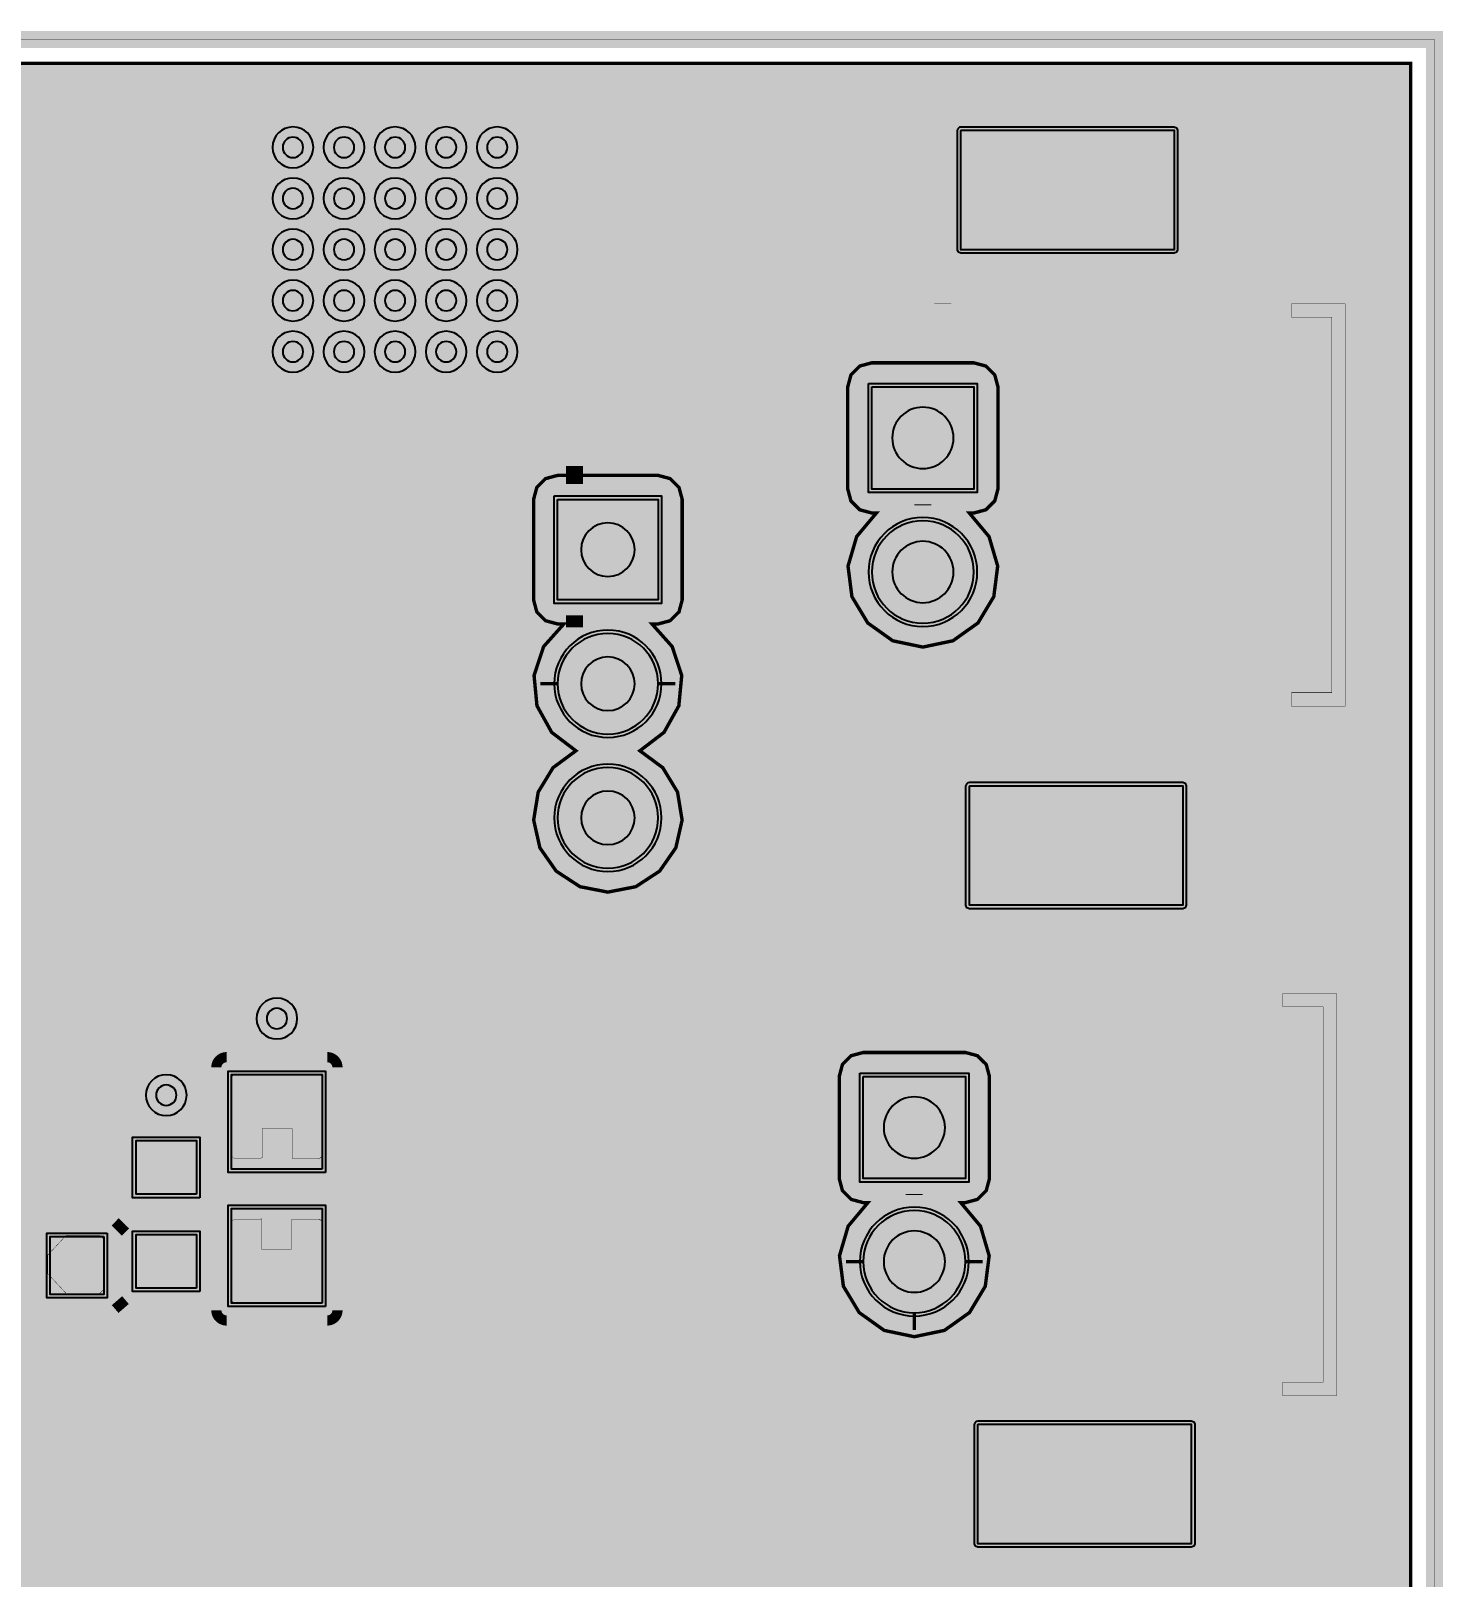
# Model space of a CAD drawing. Header units: millimetres. Extents: x -0.5 to 77.7, y -66.2 to -6.
# Drawn here: x 56.66 to 77.72, y -29.03 to -5.97 of the extents above; entities that cross this region are included whole.
import ezdxf

# ---------------------------------------------------------------- set-up
doc = ezdxf.new("R2010")
doc.units = ezdxf.units.MM
doc.header["$MEASUREMENT"] = 0
for name, color, linetype, true_color in [('Board-Outline-Layer', 7, 'Continuous', 0xff00ff), ('Bottom-Layer', 7, 'Continuous', 0x0000ff), ('Bottom-Paste-Mask-Layer', 7, 'Continuous', 0x800000), ('Bottom-Solder-Mask-Layer', 7, 'Continuous', 0xaa00ff), ('Document-Layer', 7, 'Continuous', 0xffffff), ('Hole-Layer', 7, 'Continuous', 0x222222), ('Inner1', 7, 'Continuous', 0x999966), ('Multi-Layer', 7, 'Continuous', 0xc0c0c0), ('Top-Layer', 7, 'Continuous', 0xff0000), ('Top-Paste-Mask-Layer', 7, 'Continuous', 0x808080), ('Top-Silkscreen-Layer', 7, 'Continuous', 0xffcc00), ('Top-Solder-Mask-Layer', 7, 'Continuous', 0x800080)]:
    doc.layers.add(name, color=color, linetype=linetype, true_color=true_color)

msp = doc.modelspace()

# ---------------------------------------------------------------- hatches: boundary and pattern name
at = {"layer": 'Bottom-Layer'}
for points in [[(69.2, -11.278), (70.724, -11.278), (70.724, -12.802), (69.2, -12.802)], [(64.513, -12.957), (66.013, -12.957), (66.013, -14.457), (64.513, -14.457)], [(69.2, -14.04, 1), (70.724, -14.04, 1)], [(64.513, -15.707, 1), (66.013, -15.707, 1)], [(64.513, -17.707, 1), (66.013, -17.707, 1)], [(69.073, -21.565), (70.597, -21.565), (70.597, -23.089), (69.073, -23.089)], [(69.073, -24.327, 1), (70.597, -24.327, 1)]]:
    msp.add_hatch(color=256, dxfattribs=at).paths.add_polyline_path(points)
at = {"layer": 'Bottom-Paste-Mask-Layer'}
for points in [[(69.2, -11.278), (70.724, -11.278), (70.724, -12.802), (69.2, -12.802)], [(64.513, -12.957), (66.013, -12.957), (66.013, -14.457), (64.513, -14.457)], [(69.2, -14.04, 1), (70.724, -14.04, 1)], [(64.513, -15.707, 1), (66.013, -15.707, 1)], [(64.513, -17.707, 1), (66.013, -17.707, 1)], [(69.073, -21.565), (70.597, -21.565), (70.597, -23.089), (69.073, -23.089)], [(69.073, -24.327, 1), (70.597, -24.327, 1)]]:
    msp.add_hatch(color=256, dxfattribs=at).paths.add_polyline_path(points)
at = {"layer": 'Bottom-Solder-Mask-Layer'}
for points in [[(69.15, -11.227), (70.775, -11.227), (70.775, -12.853), (69.15, -12.853)], [(64.463, -12.906), (66.064, -12.906), (66.064, -14.508), (64.463, -14.508)], [(69.15, -14.04, 1), (70.775, -14.04, 1)], [(64.463, -15.707, 1), (66.064, -15.707, 1)], [(64.463, -17.707, 1), (66.064, -17.707, 1)], [(69.023, -21.514), (70.648, -21.514), (70.648, -23.14), (69.023, -23.14)], [(69.023, -24.327, 1), (70.648, -24.327, 1)]]:
    msp.add_hatch(color=256, dxfattribs=at).paths.add_polyline_path(points)
at = {"layer": 'Document-Layer'}
for points in [[(75.462, -10.04), (76.262, -10.04), (76.262, -16.04), (75.462, -16.04), (75.462, -15.84), (76.062, -15.84), (76.062, -10.24), (75.462, -10.24)], [(75.462, -10.04), (76.262, -10.04), (76.262, -16.04), (75.462, -16.04), (75.462, -15.84), (76.062, -15.84), (76.062, -10.24), (75.462, -10.24)], [(75.335, -20.327), (76.135, -20.327), (76.135, -26.327), (75.335, -26.327), (75.335, -26.127), (75.935, -26.127), (75.935, -20.527), (75.335, -20.527)], [(75.335, -20.327), (76.135, -20.327), (76.135, -26.327), (75.335, -26.327), (75.335, -26.127), (75.935, -26.127), (75.935, -20.527), (75.335, -20.527)]]:
    msp.add_hatch(color=256, dxfattribs=at).paths.add_polyline_path(points)
at = {"layer": 'Hole-Layer'}
for points in [[(69.505, -12.04, 1), (70.42, -12.04, 1)], [(64.863, -13.707, 1), (65.663, -13.707, 1)], [(69.505, -14.04, 1), (70.42, -14.04, 1)], [(64.863, -15.707, 1), (65.663, -15.707, 1)], [(64.863, -17.707, 1), (65.663, -17.707, 1)], [(69.378, -22.327, 1), (70.293, -22.327, 1)], [(69.378, -24.327, 1), (70.293, -24.327, 1)]]:
    msp.add_hatch(color=256, dxfattribs=at).paths.add_polyline_path(points)
at = {"layer": 'Inner1'}
for points in [[(77.239, -6.454), (77.239, -65.682), (-0.023, -65.682), (-0.023, -6.454)], [(70.724, -13.16), (70.903, -13.112), (71.035, -12.981), (71.083, -12.802), (71.083, -11.278), (71.035, -11.099), (70.903, -10.968), (70.724, -10.92), (69.2, -10.92), (69.021, -10.968), (68.89, -11.099), (68.842, -11.278), (68.842, -12.802), (68.89, -12.981), (69.021, -13.112), (69.2, -13.16), (69.269, -13.16), (68.975, -13.512), (68.846, -13.952), (68.904, -14.407), (69.14, -14.8), (69.513, -15.066), (69.962, -15.16), (70.411, -15.066), (70.785, -14.8), (71.021, -14.407), (71.079, -13.952), (70.95, -13.512), (70.656, -13.16)], [(65.921, -14.815), (66.013, -14.815), (66.192, -14.767), (66.324, -14.636), (66.372, -14.457), (66.372, -12.957), (66.324, -12.778), (66.192, -12.647), (66.013, -12.599), (64.513, -12.599), (64.334, -12.647), (64.203, -12.778), (64.155, -12.957), (64.155, -14.457), (64.203, -14.636), (64.334, -14.767), (64.513, -14.815), (64.606, -14.815), (64.304, -15.153), (64.162, -15.584), (64.205, -16.035), (64.425, -16.432), (64.786, -16.707), (64.445, -16.959), (64.224, -17.322), (64.156, -17.74), (64.249, -18.154), (64.492, -18.502), (64.847, -18.734), (65.263, -18.815), (65.68, -18.734), (66.035, -18.502), (66.277, -18.154), (66.371, -17.74), (66.302, -17.322), (66.082, -16.959), (65.741, -16.707), (66.101, -16.432), (66.322, -16.035), (66.365, -15.584), (66.223, -15.153)], [(69.835, -25.447), (70.284, -25.353), (70.658, -25.087), (70.894, -24.694), (70.952, -24.239), (70.823, -23.799), (70.529, -23.447), (70.597, -23.447), (70.776, -23.399), (70.908, -23.268), (70.956, -23.089), (70.956, -21.565), (70.908, -21.386), (70.776, -21.255), (70.597, -21.207), (69.073, -21.207), (68.894, -21.255), (68.763, -21.386), (68.715, -21.565), (68.715, -23.089), (68.763, -23.268), (68.894, -23.399), (69.073, -23.447), (69.142, -23.447), (68.848, -23.799), (68.719, -24.239), (68.777, -24.694), (69.013, -25.087), (69.386, -25.353)]]:
    msp.add_hatch(color=256, dxfattribs=at).paths.add_polyline_path(points)
at = {"layer": 'Multi-Layer'}
for points in [[(69.2, -11.278), (70.724, -11.278), (70.724, -12.802), (69.2, -12.802)], [(69.2, -11.278), (70.724, -11.278), (70.724, -12.802), (69.2, -12.802)], [(69.2, -11.278), (70.724, -11.278), (70.724, -12.802), (69.2, -12.802)], [(64.513, -12.957), (66.013, -12.957), (66.013, -14.457), (64.513, -14.457)], [(64.513, -12.957), (66.013, -12.957), (66.013, -14.457), (64.513, -14.457)], [(64.513, -12.957), (66.013, -12.957), (66.013, -14.457), (64.513, -14.457)], [(69.2, -14.04, 1), (70.724, -14.04, 1)], [(69.2, -14.04, 1), (70.724, -14.04, 1)], [(69.2, -14.04, 1), (70.724, -14.04, 1)], [(64.513, -15.707, 1), (66.013, -15.707, 1)], [(64.513, -15.707, 1), (66.013, -15.707, 1)], [(64.513, -15.707, 1), (66.013, -15.707, 1)], [(64.513, -17.707, 1), (66.013, -17.707, 1)], [(64.513, -17.707, 1), (66.013, -17.707, 1)], [(64.513, -17.707, 1), (66.013, -17.707, 1)], [(69.073, -21.565), (70.597, -21.565), (70.597, -23.089), (69.073, -23.089)], [(69.073, -21.565), (70.597, -21.565), (70.597, -23.089), (69.073, -23.089)], [(69.073, -21.565), (70.597, -21.565), (70.597, -23.089), (69.073, -23.089)], [(69.073, -24.327, 1), (70.597, -24.327, 1)], [(69.073, -24.327, 1), (70.597, -24.327, 1)], [(69.073, -24.327, 1), (70.597, -24.327, 1)]]:
    msp.add_hatch(color=256, dxfattribs=at).paths.add_polyline_path(points)
at = {"layer": 'Top-Layer'}
for points in [[(70.53, -7.455), (70.536, -7.449), (73.713, -7.449), (73.713, -9.233), (70.53, -9.233)], [(69.2, -11.278), (70.724, -11.278), (70.724, -12.802), (69.2, -12.802)], [(64.513, -12.957), (66.013, -12.957), (66.013, -14.457), (64.513, -14.457)], [(69.2, -14.04, 1), (70.724, -14.04, 1)], [(64.513, -15.707, 1), (66.013, -15.707, 1)], [(64.513, -17.707, 1), (66.013, -17.707, 1)], [(70.657, -17.234), (70.663, -17.228), (73.84, -17.228), (73.84, -19.012), (70.657, -19.012)], [(61, -22.946), (59.65, -22.946), (59.65, -21.536), (61, -21.536)], [(69.073, -21.565), (70.597, -21.565), (70.597, -23.089), (69.073, -23.089)], [(59.124, -23.322), (58.224, -23.322), (58.224, -22.522), (59.124, -22.522)], [(61, -24.946), (59.65, -24.946), (59.65, -23.536), (61, -23.536)], [(69.073, -24.327, 1), (70.597, -24.327, 1)], [(57.742, -23.952), (57.742, -24.816), (56.942, -24.816), (56.942, -23.952)], [(59.124, -24.722), (58.224, -24.722), (58.224, -23.922), (59.124, -23.922)], [(70.784, -26.759), (70.79, -26.753), (73.967, -26.753), (73.967, -28.537), (70.784, -28.537)]]:
    msp.add_hatch(color=256, dxfattribs=at).paths.add_polyline_path(points)
at = {"layer": 'Top-Paste-Mask-Layer'}
for points in [[(70.53, -7.455), (70.536, -7.449), (73.713, -7.449), (73.713, -9.233), (70.53, -9.233)], [(69.2, -11.278), (70.724, -11.278), (70.724, -12.802), (69.2, -12.802)], [(64.513, -12.957), (66.013, -12.957), (66.013, -14.457), (64.513, -14.457)], [(69.2, -14.04, 1), (70.724, -14.04, 1)], [(64.513, -15.707, 1), (66.013, -15.707, 1)], [(64.513, -17.707, 1), (66.013, -17.707, 1)], [(70.657, -17.234), (70.663, -17.228), (73.84, -17.228), (73.84, -19.012), (70.657, -19.012)], [(59.685, -21.536), (60.965, -21.536), (61.015, -21.586), (61.015, -22.736), (60.965, -22.786), (60.555, -22.791), (60.555, -22.341), (60.105, -22.341), (60.105, -22.781), (59.685, -22.786), (59.635, -22.736), (59.635, -21.586)], [(59.685, -21.536), (60.965, -21.536), (61.015, -21.586), (61.015, -22.736), (60.965, -22.786), (60.555, -22.791), (60.555, -22.341), (60.105, -22.341), (60.105, -22.781), (59.685, -22.786), (59.635, -22.736), (59.635, -21.586)], [(69.073, -21.565), (70.597, -21.565), (70.597, -23.089), (69.073, -23.089)], [(59.124, -23.322), (58.224, -23.322), (58.224, -22.522), (59.124, -22.522)], [(60.965, -24.946), (59.685, -24.946), (59.635, -24.896), (59.635, -23.746), (59.685, -23.696), (60.095, -23.691), (60.095, -24.141), (60.545, -24.141), (60.545, -23.701), (60.965, -23.696), (61.015, -23.746), (61.015, -24.896)], [(60.965, -24.946), (59.685, -24.946), (59.635, -24.896), (59.635, -23.746), (59.685, -23.696), (60.095, -23.691), (60.095, -24.141), (60.545, -24.141), (60.545, -23.701), (60.965, -23.696), (61.015, -23.746), (61.015, -24.896)], [(69.073, -24.327, 1), (70.597, -24.327, 1)], [(56.906, -24.23), (57.18, -23.936), (57.684, -23.936), (57.748, -24), (57.748, -24.736), (57.684, -24.8), (57.18, -24.8), (56.906, -24.506)], [(56.906, -24.23), (57.18, -23.936), (57.684, -23.936), (57.748, -24), (57.748, -24.736), (57.684, -24.8), (57.18, -24.8), (56.906, -24.506)], [(59.124, -24.722), (58.224, -24.722), (58.224, -23.922), (59.124, -23.922)], [(70.784, -26.759), (70.79, -26.753), (73.967, -26.753), (73.967, -28.537), (70.784, -28.537)]]:
    msp.add_hatch(color=256, dxfattribs=at).paths.add_polyline_path(points)
at = {"layer": 'Top-Solder-Mask-Layer'}
for points in [[(70.479, -9.233), (70.479, -7.455), (70.483, -7.435), (70.494, -7.419), (70.5, -7.413), (70.516, -7.402), (70.536, -7.398), (73.713, -7.398), (73.749, -7.413), (73.764, -7.449), (73.764, -9.233), (73.749, -9.269), (73.713, -9.284), (70.53, -9.284), (70.494, -9.269)], [(69.15, -11.227), (70.775, -11.227), (70.775, -12.853), (69.15, -12.853)], [(64.463, -12.906), (66.064, -12.906), (66.064, -14.508), (64.463, -14.508)], [(69.15, -14.04, 1), (70.775, -14.04, 1)], [(64.463, -15.707, 1), (66.064, -15.707, 1)], [(64.463, -17.707, 1), (66.064, -17.707, 1)], [(70.606, -19.012), (70.606, -17.234), (70.61, -17.214), (70.621, -17.198), (70.627, -17.192), (70.643, -17.181), (70.663, -17.177), (73.84, -17.177), (73.876, -17.192), (73.891, -17.228), (73.891, -19.012), (73.876, -19.048), (73.84, -19.063), (70.657, -19.063), (70.621, -19.048)], [(61.051, -22.997), (59.599, -22.997), (59.599, -21.485), (61.051, -21.485)], [(69.023, -21.514), (70.648, -21.514), (70.648, -23.14), (69.023, -23.14)], [(59.175, -23.373), (58.173, -23.373), (58.173, -22.471), (59.175, -22.471)], [(61.051, -24.997), (59.599, -24.997), (59.599, -23.485), (61.051, -23.485)], [(69.023, -24.327, 1), (70.648, -24.327, 1)], [(57.793, -23.901), (57.793, -24.867), (56.891, -24.867), (56.891, -23.901)], [(59.175, -24.773), (58.173, -24.773), (58.173, -23.871), (59.175, -23.871)], [(70.733, -28.537), (70.733, -26.759), (70.737, -26.739), (70.748, -26.723), (70.754, -26.717), (70.77, -26.706), (70.79, -26.702), (73.967, -26.702), (74.003, -26.717), (74.018, -26.753), (74.018, -28.537), (74.003, -28.573), (73.967, -28.588), (70.784, -28.588), (70.748, -28.573)]]:
    msp.add_hatch(color=256, dxfattribs=at).paths.add_polyline_path(points)

# ---------------------------------------------------------------- linework, layer by layer
at = {"layer": 'Board-Outline-Layer', "const_width": 0.254}
msp.add_lwpolyline([(-0.381, -66.04), (-0.381, -6.096), (77.597, -6.096), (77.597, -66.04)], close=True, dxfattribs=at)
at = {"layer": 'Bottom-Layer'}
for points in [[(69.2, -11.278), (70.724, -11.278), (70.724, -12.802), (69.2, -12.802)], [(64.513, -12.957), (66.013, -12.957), (66.013, -14.457), (64.513, -14.457)], [(69.073, -21.565), (70.597, -21.565), (70.597, -23.089), (69.073, -23.089)]]:
    msp.add_lwpolyline(points, close=True, dxfattribs=at)
for points in [[(69.2, -14.04, 1), (70.724, -14.04, 1)], [(69.073, -24.327, 1), (70.597, -24.327, 1)]]:
    msp.add_lwpolyline(points, format="xyb", close=True, dxfattribs=at)
for points in [[(64.513, -15.707, 1), (66.013, -15.707), (66.013, -15.707, 1), (64.513, -15.707)], [(64.513, -17.707, 1), (66.013, -17.707), (66.013, -17.707, 1), (64.513, -17.707)]]:
    msp.add_lwpolyline(points, format="xyb", dxfattribs=at)
at = {"layer": 'Bottom-Paste-Mask-Layer'}
for points in [[(69.2, -11.278), (70.724, -11.278), (70.724, -12.802), (69.2, -12.802)], [(64.513, -12.957), (66.013, -12.957), (66.013, -14.457), (64.513, -14.457)], [(69.073, -21.565), (70.597, -21.565), (70.597, -23.089), (69.073, -23.089)]]:
    msp.add_lwpolyline(points, close=True, dxfattribs=at)
for points in [[(69.2, -14.04, 1), (70.724, -14.04, 1)], [(69.073, -24.327, 1), (70.597, -24.327, 1)]]:
    msp.add_lwpolyline(points, format="xyb", close=True, dxfattribs=at)
for points in [[(64.513, -15.707, 1), (66.013, -15.707), (66.013, -15.707, 1), (64.513, -15.707)], [(64.513, -17.707, 1), (66.013, -17.707), (66.013, -17.707, 1), (64.513, -17.707)]]:
    msp.add_lwpolyline(points, format="xyb", dxfattribs=at)
at = {"layer": 'Bottom-Solder-Mask-Layer'}
for points in [[(69.15, -11.227), (70.775, -11.227), (70.775, -12.853), (69.15, -12.853)], [(64.463, -12.906), (66.064, -12.906), (66.064, -14.508), (64.463, -14.508)], [(69.023, -21.514), (70.648, -21.514), (70.648, -23.14), (69.023, -23.14)]]:
    msp.add_lwpolyline(points, close=True, dxfattribs=at)
for points in [[(69.15, -14.04, 1), (70.775, -14.04), (70.775, -14.04, 1), (69.15, -14.04)], [(69.023, -24.327, 1), (70.648, -24.327), (70.648, -24.327, 1), (69.023, -24.327)]]:
    msp.add_lwpolyline(points, format="xyb", dxfattribs=at)
for points in [[(64.463, -15.707, 1), (66.064, -15.707, 1)], [(64.463, -17.707, 1), (66.064, -17.707, 1)]]:
    msp.add_lwpolyline(points, format="xyb", close=True, dxfattribs=at)
at = {"layer": 'Document-Layer', "const_width": 0.00508}
for points in [[(75.462, -10.04), (76.262, -10.04), (76.262, -16.04), (75.462, -16.04), (75.462, -15.84), (76.062, -15.84), (76.062, -10.24), (75.462, -10.24)], [(75.462, -10.04), (76.262, -10.04), (76.262, -16.04), (75.462, -16.04), (75.462, -15.84), (76.062, -15.84), (76.062, -10.24), (75.462, -10.24)], [(75.335, -20.327), (76.135, -20.327), (76.135, -26.327), (75.335, -26.327), (75.335, -26.127), (75.935, -26.127), (75.935, -20.527), (75.335, -20.527)], [(75.335, -20.327), (76.135, -20.327), (76.135, -26.327), (75.335, -26.327), (75.335, -26.127), (75.935, -26.127), (75.935, -20.527), (75.335, -20.527)]]:
    msp.add_lwpolyline(points, close=True, dxfattribs=at)
at = {"layer": 'Hole-Layer'}
for points in [[(60.412, -7.706, 1), (60.717, -7.706, 1)], [(61.174, -7.706, 1), (61.479, -7.706, 1)], [(61.936, -7.706, 1), (62.241, -7.706, 1)], [(62.698, -7.706, 1), (63.003, -7.706, 1)], [(63.46, -7.706, 1), (63.765, -7.706, 1)], [(60.412, -8.468, 1), (60.717, -8.468, 1)], [(61.174, -8.468, 1), (61.479, -8.468, 1)], [(61.936, -8.468, 1), (62.241, -8.468, 1)], [(62.698, -8.468, 1), (63.003, -8.468, 1)], [(63.46, -8.468, 1), (63.765, -8.468, 1)], [(60.412, -9.23, 1), (60.717, -9.23, 1)], [(61.174, -9.23, 1), (61.479, -9.23, 1)], [(61.936, -9.23, 1), (62.241, -9.23, 1)], [(62.698, -9.23, 1), (63.003, -9.23, 1)], [(63.46, -9.23, 1), (63.765, -9.23, 1)], [(60.412, -9.992, 1), (60.717, -9.992, 1)], [(61.174, -9.992, 1), (61.479, -9.992, 1)], [(61.936, -9.992, 1), (62.241, -9.992, 1)], [(62.698, -9.992, 1), (63.003, -9.992, 1)], [(63.46, -9.992, 1), (63.765, -9.992, 1)], [(60.412, -10.754, 1), (60.717, -10.754, 1)], [(61.174, -10.754, 1), (61.479, -10.754, 1)], [(61.936, -10.754, 1), (62.241, -10.754, 1)], [(62.698, -10.754, 1), (63.003, -10.754, 1)], [(63.46, -10.754, 1), (63.765, -10.754, 1)], [(69.505, -12.04, 1), (70.42, -12.04, 1)], [(69.505, -14.04, 1), (70.42, -14.04, 1)], [(60.173, -20.701, 1), (60.478, -20.701, 1)], [(58.522, -21.844, 1), (58.827, -21.844, 1)], [(69.378, -22.327, 1), (70.293, -22.327, 1)], [(69.378, -24.327, 1), (70.293, -24.327, 1)]]:
    msp.add_lwpolyline(points, format="xyb", close=True, dxfattribs=at)
for points in [[(64.863, -13.707, 1), (65.663, -13.707), (65.663, -13.707, 1), (64.863, -13.707)], [(64.863, -15.707, 1), (65.663, -15.707), (65.663, -15.707, 1), (64.863, -15.707)], [(64.863, -17.707, 1), (65.663, -17.707), (65.663, -17.707, 1), (64.863, -17.707)]]:
    msp.add_lwpolyline(points, format="xyb", dxfattribs=at)
at = {"layer": 'Inner1'}
for points, const_width in [([(-0.381, -66.04), (-0.381, -6.096), (77.597, -6.096), (77.597, -66.04)], 0.00508), ([(77.239, -6.454), (77.239, -65.682), (-0.023, -65.682), (-0.023, -6.454)], 0.0508), ([(70.724, -13.16), (70.903, -13.112), (71.035, -12.981), (71.083, -12.802), (71.083, -11.278), (71.035, -11.099), (70.903, -10.968), (70.724, -10.92), (69.2, -10.92), (69.021, -10.968), (68.89, -11.099), (68.842, -11.278), (68.842, -12.802), (68.89, -12.981), (69.021, -13.112), (69.2, -13.16), (69.269, -13.16), (68.975, -13.512), (68.846, -13.952), (68.904, -14.407), (69.14, -14.8), (69.513, -15.066), (69.962, -15.16), (70.411, -15.066), (70.785, -14.8), (71.021, -14.407), (71.079, -13.952), (70.95, -13.512), (70.656, -13.16)], 0.0508), ([(65.921, -14.815), (66.013, -14.815), (66.192, -14.767), (66.324, -14.636), (66.372, -14.457), (66.372, -12.957), (66.324, -12.778), (66.192, -12.647), (66.013, -12.599), (64.513, -12.599), (64.334, -12.647), (64.203, -12.778), (64.155, -12.957), (64.155, -14.457), (64.203, -14.636), (64.334, -14.767), (64.513, -14.815), (64.606, -14.815), (64.304, -15.153), (64.162, -15.584), (64.205, -16.035), (64.425, -16.432), (64.786, -16.707), (64.445, -16.959), (64.224, -17.322), (64.156, -17.74), (64.249, -18.154), (64.492, -18.502), (64.847, -18.734), (65.263, -18.815), (65.68, -18.734), (66.035, -18.502), (66.277, -18.154), (66.371, -17.74), (66.302, -17.322), (66.082, -16.959), (65.741, -16.707), (66.101, -16.432), (66.322, -16.035), (66.365, -15.584), (66.223, -15.153)], 0.0508), ([(69.835, -25.447), (70.284, -25.353), (70.658, -25.087), (70.894, -24.694), (70.952, -24.239), (70.823, -23.799), (70.529, -23.447), (70.597, -23.447), (70.776, -23.399), (70.908, -23.268), (70.956, -23.089), (70.956, -21.565), (70.908, -21.386), (70.776, -21.255), (70.597, -21.207), (69.073, -21.207), (68.894, -21.255), (68.763, -21.386), (68.715, -21.565), (68.715, -23.089), (68.763, -23.268), (68.894, -23.399), (69.073, -23.447), (69.142, -23.447), (68.848, -23.799), (68.719, -24.239), (68.777, -24.694), (69.013, -25.087), (69.386, -25.353)], 0.0508)]:
    msp.add_lwpolyline(points, close=True, dxfattribs=dict(at, const_width=const_width))
at = {"layer": 'Inner1', "const_width": 0.0508}
for points in [[(64.516, -15.707), (64.257, -15.707)], [(66.011, -15.707), (66.27, -15.707)], [(69.076, -24.327), (68.817, -24.327)], [(70.595, -24.327), (70.854, -24.327)], [(69.835, -25.086), (69.835, -25.345)]]:
    msp.add_lwpolyline(points, dxfattribs=at)
at = {"layer": 'Multi-Layer'}
for points in [[(60.259, -7.706, 1), (60.869, -7.706, 1)], [(61.021, -7.706, 1), (61.631, -7.706, 1)], [(61.783, -7.706, 1), (62.393, -7.706, 1)], [(62.545, -7.706, 1), (63.155, -7.706, 1)], [(63.307, -7.706, 1), (63.917, -7.706, 1)], [(60.259, -8.468, 1), (60.869, -8.468, 1)], [(61.021, -8.468, 1), (61.631, -8.468, 1)], [(61.783, -8.468, 1), (62.393, -8.468, 1)], [(62.545, -8.468, 1), (63.155, -8.468, 1)], [(63.307, -8.468, 1), (63.917, -8.468, 1)], [(60.259, -9.23, 1), (60.869, -9.23, 1)], [(61.021, -9.23, 1), (61.631, -9.23, 1)], [(61.783, -9.23, 1), (62.393, -9.23, 1)], [(62.545, -9.23, 1), (63.155, -9.23, 1)], [(63.307, -9.23, 1), (63.917, -9.23, 1)], [(60.259, -9.992, 1), (60.869, -9.992, 1)], [(61.021, -9.992, 1), (61.631, -9.992, 1)], [(61.783, -9.992, 1), (62.393, -9.992, 1)], [(62.545, -9.992, 1), (63.155, -9.992, 1)], [(63.307, -9.992, 1), (63.917, -9.992, 1)], [(60.259, -10.754, 1), (60.869, -10.754, 1)], [(61.021, -10.754, 1), (61.631, -10.754, 1)], [(61.783, -10.754, 1), (62.393, -10.754, 1)], [(62.545, -10.754, 1), (63.155, -10.754, 1)], [(63.307, -10.754, 1), (63.917, -10.754, 1)], [(69.2, -14.04, 1), (70.724, -14.04, 1)], [(69.2, -14.04, 1), (70.724, -14.04, 1)], [(69.2, -14.04, 1), (70.724, -14.04, 1)], [(60.02, -20.701, 1), (60.63, -20.701, 1)], [(58.369, -21.844, 1), (58.979, -21.844, 1)], [(69.073, -24.327, 1), (70.597, -24.327, 1)], [(69.073, -24.327, 1), (70.597, -24.327, 1)], [(69.073, -24.327, 1), (70.597, -24.327, 1)]]:
    msp.add_lwpolyline(points, format="xyb", close=True, dxfattribs=at)
for points in [[(69.2, -11.278), (70.724, -11.278), (70.724, -12.802), (69.2, -12.802)], [(69.2, -11.278), (70.724, -11.278), (70.724, -12.802), (69.2, -12.802)], [(69.2, -11.278), (70.724, -11.278), (70.724, -12.802), (69.2, -12.802)], [(64.513, -12.957), (66.013, -12.957), (66.013, -14.457), (64.513, -14.457)], [(64.513, -12.957), (66.013, -12.957), (66.013, -14.457), (64.513, -14.457)], [(64.513, -12.957), (66.013, -12.957), (66.013, -14.457), (64.513, -14.457)], [(69.073, -21.565), (70.597, -21.565), (70.597, -23.089), (69.073, -23.089)], [(69.073, -21.565), (70.597, -21.565), (70.597, -23.089), (69.073, -23.089)], [(69.073, -21.565), (70.597, -21.565), (70.597, -23.089), (69.073, -23.089)]]:
    msp.add_lwpolyline(points, close=True, dxfattribs=at)
for points in [[(64.513, -15.707, 1), (66.013, -15.707), (66.013, -15.707, 1), (64.513, -15.707)], [(64.513, -15.707, 1), (66.013, -15.707), (66.013, -15.707, 1), (64.513, -15.707)], [(64.513, -15.707, 1), (66.013, -15.707), (66.013, -15.707, 1), (64.513, -15.707)], [(64.513, -17.707, 1), (66.013, -17.707), (66.013, -17.707, 1), (64.513, -17.707)], [(64.513, -17.707, 1), (66.013, -17.707), (66.013, -17.707, 1), (64.513, -17.707)], [(64.513, -17.707, 1), (66.013, -17.707), (66.013, -17.707, 1), (64.513, -17.707)]]:
    msp.add_lwpolyline(points, format="xyb", dxfattribs=at)
at = {"layer": 'Top-Layer'}
for points, const_width in [([(60.564, -7.706), (60.564, -8.468)], 0.254), ([(61.326, -7.706), (61.326, -8.468)], 0.254), ([(62.088, -7.706), (62.088, -8.468)], 0.254), ([(62.85, -7.706), (62.85, -8.468)], 0.254), ([(63.612, -7.706), (63.612, -8.468)], 0.254), ([(69.962, -10.5), (72.121, -8.341)], 0.7), ([(60.564, -8.468), (60.564, -9.23)], 0.254), ([(61.326, -8.468), (61.326, -9.23)], 0.254), ([(62.088, -8.468), (62.088, -9.23)], 0.254), ([(62.85, -8.468), (62.85, -9.23)], 0.254), ([(63.612, -8.468), (63.612, -9.23)], 0.254), ([(60.564, -9.23), (60.564, -9.992)], 0.254), ([(61.326, -9.23), (61.326, -9.992)], 0.254), ([(62.088, -9.23), (62.088, -9.992)], 0.254), ([(62.85, -9.23), (62.85, -9.992)], 0.254), ([(63.612, -9.23), (63.612, -9.992)], 0.254), ([(60.564, -9.992), (60.564, -10.754)], 0.254), ([(61.326, -9.992), (61.326, -10.754)], 0.254), ([(62.088, -9.992), (62.088, -10.754)], 0.254), ([(62.85, -9.992), (62.85, -10.754)], 0.254), ([(63.612, -9.992), (63.612, -10.754)], 0.254), ([(69.962, -12.04), (69.962, -10.5)], 0.7), ([(60.564, -10.754), (60.564, -12.405)], 0.254), ([(61.326, -10.754), (61.326, -13.167)], 0.254), ([(62.088, -10.754), (62.088, -13.929)], 0.254), ([(62.85, -10.754), (62.85, -14.691)], 0.254), ([(63.612, -10.754), (63.612, -15.453)], 0.254), ([(65.263, -13.707), (66.905, -12.065)], 0.7), ([(66.905, -12.065), (69.937, -12.065)], 0.7), ([(69.937, -12.065), (69.962, -12.04)], 0.7), ([(60.564, -12.405), (61.326, -13.167)], 0.7), ([(61.326, -13.167), (62.088, -13.929)], 0.7), ([(62.088, -13.929), (62.85, -14.691)], 0.7), ([(69.962, -18.122), (69.962, -14.04)], 0.7), ([(62.85, -14.691), (63.612, -15.453)], 0.7), ([(63.612, -15.453), (63.866, -15.707)], 0.7), ([(63.866, -15.707), (65.263, -15.707)], 0.7), ([(67.31, -17.754), (65.263, -15.707)], 0.7), ([(65.263, -24.453), (65.263, -17.707)], 0.7), ([(67.31, -17.754), (67.31, -22.86)], 0.7), ([(69.964, -18.12), (69.962, -18.122)], 0.7), ([(69.962, -22.2), (69.962, -18.122)], 0.7), ([(72.248, -18.12), (69.964, -18.12)], 0.7), ([(60.325, -22.241), (60.325, -20.701)], 0.4), ([(58.674, -22.922), (58.674, -21.844)], 0.4), ([(69.835, -22.327), (69.962, -22.2)], 0.7), ([(68.65, -24.2), (67.31, -22.86)], 0.7), ([(58.674, -24.322), (58.612, -24.384)], 0.7), ([(58.674, -24.322), (61.433, -24.322)], 0.7), ([(62.691, -25.581), (61.433, -24.322)], 0.7), ([(69.708, -24.2), (68.65, -24.2)], 0.7), ([(69.835, -24.327), (69.708, -24.2)], 0.7), ([(69.835, -24.327), (69.835, -25.105)], 0.7), ([(58.612, -24.384), (57.342, -24.384)], 0.7), ([(64.135, -25.581), (65.263, -24.453)], 0.7), ([(69.835, -25.105), (72.375, -27.645)], 0.7), ([(62.691, -25.581), (60.747, -27.525)], 0.7), ([(62.691, -25.581), (64.135, -25.581)], 0.7), ([(60.747, -27.525), (60.747, -30.034)], 0.7)]:
    msp.add_lwpolyline(points, dxfattribs=dict(at, const_width=const_width))
for points in [[(70.53, -7.455), (70.536, -7.449), (73.713, -7.449), (73.713, -9.233), (70.53, -9.233)], [(69.2, -11.278), (70.724, -11.278), (70.724, -12.802), (69.2, -12.802)], [(64.513, -12.957), (66.013, -12.957), (66.013, -14.457), (64.513, -14.457)], [(70.657, -17.234), (70.663, -17.228), (73.84, -17.228), (73.84, -19.012), (70.657, -19.012)], [(61, -22.946), (59.65, -22.946), (59.65, -21.536), (61, -21.536)], [(69.073, -21.565), (70.597, -21.565), (70.597, -23.089), (69.073, -23.089)], [(59.124, -23.322), (58.224, -23.322), (58.224, -22.522), (59.124, -22.522)], [(61, -24.946), (59.65, -24.946), (59.65, -23.536), (61, -23.536)], [(57.742, -23.952), (57.742, -24.816), (56.942, -24.816), (56.942, -23.952)], [(59.124, -24.722), (58.224, -24.722), (58.224, -23.922), (59.124, -23.922)], [(70.784, -26.759), (70.79, -26.753), (73.967, -26.753), (73.967, -28.537), (70.784, -28.537)]]:
    msp.add_lwpolyline(points, close=True, dxfattribs=at)
for points in [[(69.2, -14.04, 1), (70.724, -14.04, 1)], [(69.073, -24.327, 1), (70.597, -24.327, 1)]]:
    msp.add_lwpolyline(points, format="xyb", close=True, dxfattribs=at)
for points in [[(64.513, -15.707, 1), (66.013, -15.707), (66.013, -15.707, 1), (64.513, -15.707)], [(64.513, -17.707, 1), (66.013, -17.707), (66.013, -17.707, 1), (64.513, -17.707)]]:
    msp.add_lwpolyline(points, format="xyb", dxfattribs=at)
at = {"layer": 'Top-Paste-Mask-Layer'}
for points in [[(70.53, -7.455), (70.536, -7.449), (73.713, -7.449), (73.713, -9.233), (70.53, -9.233)], [(69.2, -11.278), (70.724, -11.278), (70.724, -12.802), (69.2, -12.802)], [(64.513, -12.957), (66.013, -12.957), (66.013, -14.457), (64.513, -14.457)], [(70.657, -17.234), (70.663, -17.228), (73.84, -17.228), (73.84, -19.012), (70.657, -19.012)], [(69.073, -21.565), (70.597, -21.565), (70.597, -23.089), (69.073, -23.089)], [(59.124, -23.322), (58.224, -23.322), (58.224, -22.522), (59.124, -22.522)], [(59.124, -24.722), (58.224, -24.722), (58.224, -23.922), (59.124, -23.922)], [(70.784, -26.759), (70.79, -26.753), (73.967, -26.753), (73.967, -28.537), (70.784, -28.537)]]:
    msp.add_lwpolyline(points, close=True, dxfattribs=at)
for points in [[(69.2, -14.04, 1), (70.724, -14.04, 1)], [(69.073, -24.327, 1), (70.597, -24.327, 1)]]:
    msp.add_lwpolyline(points, format="xyb", close=True, dxfattribs=at)
for points in [[(64.513, -15.707, 1), (66.013, -15.707), (66.013, -15.707, 1), (64.513, -15.707)], [(64.513, -17.707, 1), (66.013, -17.707), (66.013, -17.707, 1), (64.513, -17.707)]]:
    msp.add_lwpolyline(points, format="xyb", dxfattribs=at)
at = {"layer": 'Top-Paste-Mask-Layer', "const_width": 0.00508}
for points in [[(59.685, -21.536), (60.965, -21.536), (61.015, -21.586), (61.015, -22.736), (60.965, -22.786), (60.555, -22.791), (60.555, -22.341), (60.105, -22.341), (60.105, -22.781), (59.685, -22.786), (59.635, -22.736), (59.635, -21.586)], [(59.685, -21.536), (60.965, -21.536), (61.015, -21.586), (61.015, -22.736), (60.965, -22.786), (60.555, -22.791), (60.555, -22.341), (60.105, -22.341), (60.105, -22.781), (59.685, -22.786), (59.635, -22.736), (59.635, -21.586)], [(60.965, -24.946), (59.685, -24.946), (59.635, -24.896), (59.635, -23.746), (59.685, -23.696), (60.095, -23.691), (60.095, -24.141), (60.545, -24.141), (60.545, -23.701), (60.965, -23.696), (61.015, -23.746), (61.015, -24.896)], [(60.965, -24.946), (59.685, -24.946), (59.635, -24.896), (59.635, -23.746), (59.685, -23.696), (60.095, -23.691), (60.095, -24.141), (60.545, -24.141), (60.545, -23.701), (60.965, -23.696), (61.015, -23.746), (61.015, -24.896)], [(56.906, -24.23), (57.18, -23.936), (57.684, -23.936), (57.748, -24), (57.748, -24.736), (57.684, -24.8), (57.18, -24.8), (56.906, -24.506)], [(56.906, -24.23), (57.18, -23.936), (57.684, -23.936), (57.748, -24), (57.748, -24.736), (57.684, -24.8), (57.18, -24.8), (56.906, -24.506)]]:
    msp.add_lwpolyline(points, close=True, dxfattribs=at)
at = {"layer": 'Top-Silkscreen-Layer'}
for points, const_width in [([(70.262, -10.04), (69.962, -10.04)], 0.254), ([(69.962, -10.04), (69.962, -11.047)], 0.254), ([(70.262, -10.04), (69.962, -10.04)], 0.254), ([(69.962, -10.04), (69.962, -11.047)], 0.254), ([(70.262, -10.039), (70.262, -10.04)], 0.254), ([(70.262, -10.039), (76.262, -10.039)], 0.254), ([(70.262, -10.039), (70.262, -10.04)], 0.254), ([(70.262, -10.039), (76.262, -10.039)], 0.254), ([(76.262, -10.039), (76.262, -16.039)], 0.254), ([(76.262, -10.039), (76.262, -16.039)], 0.254), ([(74.662, -11.039), (71.662, -11.039)], 0.254), ([(71.662, -11.039), (71.662, -15.039)], 0.254), ([(74.662, -11.039), (71.662, -11.039)], 0.254), ([(71.662, -11.039), (71.662, -15.039)], 0.254), ([(72.662, -12.039), (75.662, -12.039)], 0.254), ([(72.662, -12.039), (75.662, -12.039)], 0.254), ([(60.463, -12.457), (64.763, -12.457)], 0.254), ([(60.463, -18.957), (60.463, -12.457)], 0.254), ([(60.463, -12.457), (64.763, -12.457)], 0.254), ([(60.463, -18.957), (60.463, -12.457)], 0.254), ([(64.763, -12.457), (64.763, -12.726)], 0.254), ([(64.763, -12.457), (64.763, -12.726)], 0.254), ([(69.962, -13.033), (69.962, -13.047)], 0.254), ([(69.962, -13.033), (69.962, -13.047)], 0.254), ([(75.662, -14.039), (72.662, -14.039)], 0.254), ([(75.662, -14.039), (72.662, -14.039)], 0.254), ([(64.763, -14.688), (64.763, -14.863)], 0.254), ([(64.763, -14.688), (64.763, -14.863)], 0.254), ([(69.962, -15.033), (69.962, -16.039)], 0.254), ([(69.962, -15.033), (69.962, -16.039)], 0.254), ([(71.662, -15.039), (74.662, -15.039)], 0.254), ([(71.662, -15.039), (74.662, -15.039)], 0.254), ([(69.962, -16.039), (70.262, -16.039)], 0.254), ([(69.962, -16.039), (70.262, -16.039)], 0.254), ([(70.262, -16.039), (76.262, -16.039)], 0.254), ([(70.262, -16.039), (76.262, -16.039)], 0.254), ([(64.763, -16.551), (64.763, -16.863)], 0.254), ([(64.763, -16.551), (64.763, -16.863)], 0.254), ([(64.755, -18.957), (64.755, -18.546)], 0.254), ([(64.755, -18.957), (64.755, -18.546)], 0.254), ([(60.463, -18.957), (64.755, -18.957)], 0.254), ([(60.463, -18.957), (64.755, -18.957)], 0.254), ([(70.135, -20.327), (69.835, -20.327)], 0.254), ([(69.835, -20.327), (69.835, -21.334)], 0.254), ([(70.135, -20.327), (69.835, -20.327)], 0.254), ([(69.835, -20.327), (69.835, -21.334)], 0.254), ([(70.135, -20.326), (70.135, -20.327)], 0.254), ([(70.135, -20.326), (76.135, -20.326)], 0.254), ([(70.135, -20.326), (70.135, -20.327)], 0.254), ([(70.135, -20.326), (76.135, -20.326)], 0.254), ([(76.135, -20.326), (76.135, -26.326)], 0.254), ([(76.135, -20.326), (76.135, -26.326)], 0.254), ([(61.076, -21.277), (59.574, -21.277)], 0.152), ([(61.076, -21.277), (59.574, -21.277)], 0.152), ([(74.535, -21.326), (71.535, -21.326)], 0.254), ([(71.535, -21.326), (71.535, -25.326)], 0.254), ([(74.535, -21.326), (71.535, -21.326)], 0.254), ([(71.535, -21.326), (71.535, -25.326)], 0.254), ([(59.422, -21.43), (59.422, -22.84)], 0.152), ([(59.422, -21.43), (59.422, -22.84)], 0.152), ([(61.229, -22.84), (61.229, -21.43)], 0.152), ([(61.229, -22.84), (61.229, -21.43)], 0.152), ([(58.274, -22.232), (59.074, -22.232)], 0.254), ([(58.274, -22.232), (59.074, -22.232)], 0.254), ([(72.535, -22.326), (75.535, -22.326)], 0.254), ([(72.535, -22.326), (75.535, -22.326)], 0.254), ([(57.964, -23.342), (57.964, -22.542)], 0.254), ([(57.964, -23.342), (57.964, -22.542)], 0.254), ([(59.384, -23.342), (59.384, -22.542)], 0.254), ([(59.384, -23.342), (59.384, -22.542)], 0.254), ([(69.835, -23.32), (69.835, -23.334)], 0.254), ([(69.835, -23.32), (69.835, -23.334)], 0.254), ([(57.914, -23.734), (57.152, -23.734)], 0.152), ([(57.914, -23.734), (57.152, -23.734)], 0.152), ([(57.912, -23.734), (58.066, -23.885)], 0.152), ([(57.912, -23.734), (58.066, -23.885)], 0.152), ([(59.422, -25.052), (59.422, -23.642)], 0.152), ([(59.422, -25.052), (59.422, -23.642)], 0.152), ([(61.229, -23.642), (61.229, -25.052)], 0.152), ([(61.229, -23.642), (61.229, -25.052)], 0.152), ([(57.964, -23.902), (57.964, -24.702)], 0.254), ([(57.964, -23.902), (57.964, -24.702)], 0.254), ([(58.066, -23.885), (58.066, -24.901)], 0.152), ([(58.066, -23.885), (58.066, -24.901)], 0.152), ([(59.384, -23.902), (59.384, -24.702)], 0.254), ([(59.384, -23.902), (59.384, -24.702)], 0.254), ([(75.535, -24.326), (72.535, -24.326)], 0.254), ([(75.535, -24.326), (72.535, -24.326)], 0.254), ([(58.066, -24.901), (57.912, -25.034)], 0.152), ([(58.066, -24.901), (57.912, -25.034)], 0.152), ([(59.074, -25.012), (58.274, -25.012)], 0.254), ([(59.074, -25.012), (58.274, -25.012)], 0.254), ([(57.914, -25.034), (57.152, -25.034)], 0.152), ([(57.914, -25.034), (57.152, -25.034)], 0.152), ([(61.076, -25.205), (59.574, -25.205)], 0.152), ([(61.076, -25.205), (59.574, -25.205)], 0.152), ([(69.835, -25.32), (69.835, -26.326)], 0.254), ([(69.835, -25.32), (69.835, -26.326)], 0.254), ([(71.535, -25.326), (74.535, -25.326)], 0.254), ([(71.535, -25.326), (74.535, -25.326)], 0.254), ([(69.835, -26.326), (70.135, -26.326)], 0.254), ([(69.835, -26.326), (70.135, -26.326)], 0.254), ([(70.135, -26.326), (76.135, -26.326)], 0.254), ([(70.135, -26.326), (76.135, -26.326)], 0.254)]:
    msp.add_lwpolyline(points, dxfattribs=dict(at, const_width=const_width))
for points, const_width in [([(59.574, -21.277, 0.414), (59.422, -21.43)], 0.152), ([(59.574, -21.277, 0.414), (59.422, -21.43)], 0.152), ([(61.229, -21.43, 0.414), (61.076, -21.277)], 0.152), ([(61.229, -21.43, 0.414), (61.076, -21.277)], 0.152), ([(57.964, -22.542, -0.414), (58.274, -22.232)], 0.254), ([(57.964, -22.542, -0.414), (58.274, -22.232)], 0.254), ([(59.074, -22.232, -0.414), (59.384, -22.542)], 0.254), ([(59.074, -22.232, -0.414), (59.384, -22.542)], 0.254), ([(58.274, -25.012, -0.414), (57.964, -24.702)], 0.254), ([(58.274, -25.012, -0.414), (57.964, -24.702)], 0.254), ([(59.384, -24.702, -0.414), (59.074, -25.012)], 0.254), ([(59.384, -24.702, -0.414), (59.074, -25.012)], 0.254), ([(59.574, -25.205, -0.414), (59.422, -25.052)], 0.152), ([(59.574, -25.205, -0.414), (59.422, -25.052)], 0.152), ([(61.229, -25.052, -0.414), (61.076, -25.205)], 0.152), ([(61.229, -25.052, -0.414), (61.076, -25.205)], 0.152)]:
    msp.add_lwpolyline(points, format="xyb", dxfattribs=dict(at, const_width=const_width))
at = {"layer": 'Top-Solder-Mask-Layer'}
for points in [[(70.479, -9.233), (70.479, -7.455), (70.483, -7.435), (70.494, -7.419), (70.5, -7.413), (70.516, -7.402), (70.536, -7.398), (73.713, -7.398), (73.749, -7.413), (73.764, -7.449), (73.764, -9.233), (73.749, -9.269), (73.713, -9.284), (70.53, -9.284), (70.494, -9.269)], [(69.15, -11.227), (70.775, -11.227), (70.775, -12.853), (69.15, -12.853)], [(64.463, -12.906), (66.064, -12.906), (66.064, -14.508), (64.463, -14.508)], [(70.606, -19.012), (70.606, -17.234), (70.61, -17.214), (70.621, -17.198), (70.627, -17.192), (70.643, -17.181), (70.663, -17.177), (73.84, -17.177), (73.876, -17.192), (73.891, -17.228), (73.891, -19.012), (73.876, -19.048), (73.84, -19.063), (70.657, -19.063), (70.621, -19.048)], [(61.051, -22.997), (59.599, -22.997), (59.599, -21.485), (61.051, -21.485)], [(69.023, -21.514), (70.648, -21.514), (70.648, -23.14), (69.023, -23.14)], [(59.175, -23.373), (58.173, -23.373), (58.173, -22.471), (59.175, -22.471)], [(61.051, -24.997), (59.599, -24.997), (59.599, -23.485), (61.051, -23.485)], [(57.793, -23.901), (57.793, -24.867), (56.891, -24.867), (56.891, -23.901)], [(59.175, -24.773), (58.173, -24.773), (58.173, -23.871), (59.175, -23.871)], [(70.733, -28.537), (70.733, -26.759), (70.737, -26.739), (70.748, -26.723), (70.754, -26.717), (70.77, -26.706), (70.79, -26.702), (73.967, -26.702), (74.003, -26.717), (74.018, -26.753), (74.018, -28.537), (74.003, -28.573), (73.967, -28.588), (70.784, -28.588), (70.748, -28.573)]]:
    msp.add_lwpolyline(points, close=True, dxfattribs=at)
for points in [[(69.15, -14.04, 1), (70.775, -14.04), (70.775, -14.04, 1), (69.15, -14.04)], [(69.023, -24.327, 1), (70.648, -24.327), (70.648, -24.327, 1), (69.023, -24.327)]]:
    msp.add_lwpolyline(points, format="xyb", dxfattribs=at)
for points in [[(64.463, -15.707, 1), (66.064, -15.707, 1)], [(64.463, -17.707, 1), (66.064, -17.707, 1)]]:
    msp.add_lwpolyline(points, format="xyb", close=True, dxfattribs=at)

doc.saveas('drawing.dxf')
